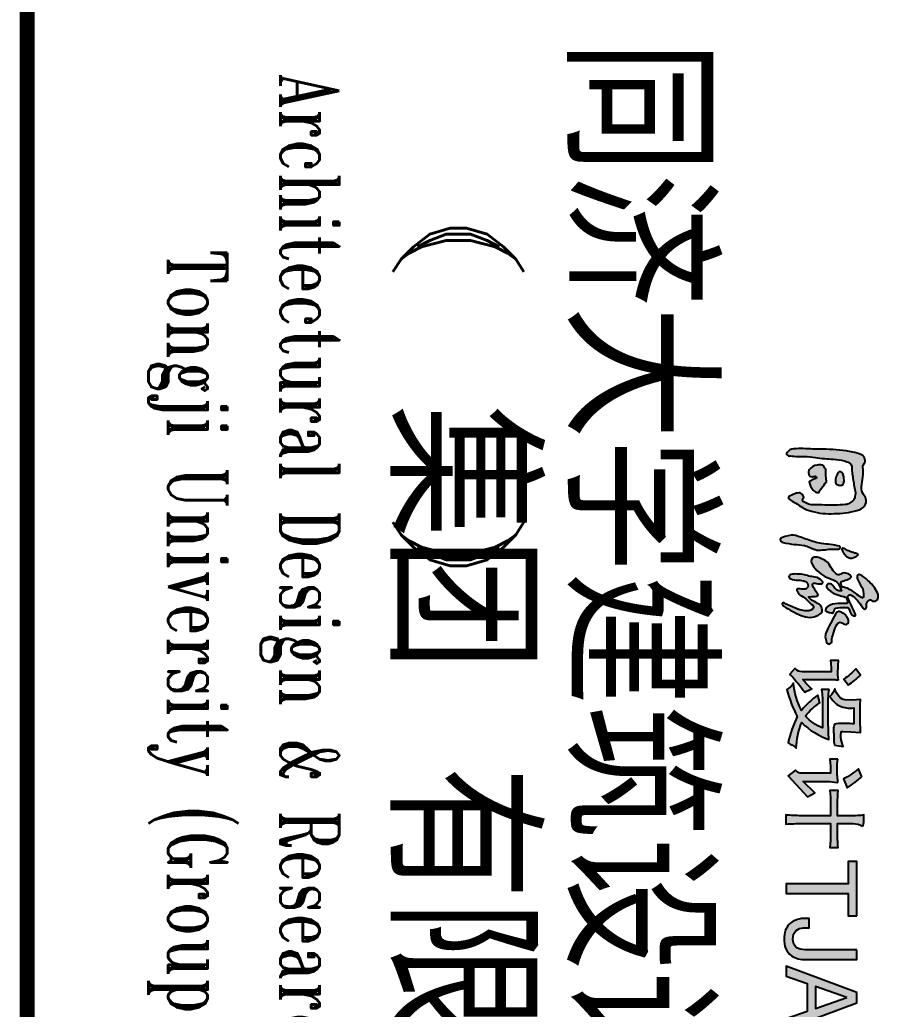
# Model space of a CAD drawing. Extents: x -395226 to -176901, y -140672 to 68263.
# Drawn here: x -326505 to -324757, y -138657 to -136641 of the extents above; entities that cross this region are included whole.
import ezdxf
from ezdxf.enums import TextEntityAlignment as Align

# ---------------------------------------------------------------- set-up
doc = ezdxf.new("R2010")
doc.units = 0
doc.header["$LTSCALE"] = 1000
doc.header["$MEASUREMENT"] = 0
doc.layers.get('0').update_dxf_attribs({"linetype": 'CONTINUOUS'})
doc.layers.add('图框', color=7, linetype='CONTINUOUS')
doc.styles.add('TKZ1_tjhts.shx', font='tjromant.shx', dxfattribs={"bigfont": 'tjhts.shx'})

# ---------------------------------------------------------------- blocks, each defined once
blk = doc.blocks.new('TJAD_TK_LOGO')
h = blk.add_hatch(color=256)
h.paths.add_polyline_path([(0.1087, -0.0549, 0.215782), (0.0955, -0.0527, 0.067417), (0.0878, -0.0572, -0.168397), (0.0723, -0.0608, -0.018722), (0.0557, -0.0587, 0.069135), (0.0371, -0.0584, -0.211583), (0.0322, -0.0571, 0.012327), (0.0271, -0.0542, 0.18165), (0.0227, -0.0546, 0.234564), (0.0145, -0.0607, 0.06939), (0.0092, -0.0773, 0.040114), (0.004, -0.1264, 0.00862), (0.0038, -0.1509, 0.034302), (0.0033, -0.1865, 0.240525), (0.0113, -0.1992, 0.151405), (0.014, -0.1995, 0.254247), (0.0165, -0.1924, 0.038225), (0.0174, -0.1663, -0.061608), (0.0194, -0.1463, 0.026815), (0.0223, -0.1127, -0.054652), (0.0257, -0.0929, -0.028262), (0.0289, -0.0835, -0.253686), (0.0385, -0.0789, 0.007206), (0.0489, -0.0782, -0.006599), (0.0729, -0.0746, 0.009999), (0.0841, -0.0723, -0.062381), (0.0934, -0.0735, -0.15567), (0.0993, -0.0771, -0.051163), (0.1052, -0.0853, -0.102101), (0.1065, -0.0911, -0.03095), (0.1072, -0.1291, 0.010088), (0.1069, -0.1503, -0.131285), (0.1038, -0.1627, -0.019629), (0.1006, -0.1683, -0.485137), (0.0962, -0.1696, 0.001583), (0.093, -0.1677, 0.165296), (0.0875, -0.1704, 0.24859), (0.0847, -0.1785, 0.066176), (0.0882, -0.1886, 0.038595), (0.0909, -0.1945, 0.378365), (0.0951, -0.1957, 0.077759), (0.1038, -0.1826, 0.016012), (0.1121, -0.17, 0.054651), (0.1183, -0.1552, 0.087206), (0.1231, -0.1116, 0.064902), (0.1173, -0.0684, 0.144064)])
h.paths.add_polyline_path([(0.0629, -0.0931), (0.0559, -0.0934), (0.0526, -0.0942), (0.0487, -0.0957), (0.0473, -0.0971), (0.0457, -0.0999, 0.333571), (0.0462, -0.1038, 0.045952), (0.0523, -0.1067, 0.064784), (0.0622, -0.1092, 0.210865), (0.0684, -0.1072, 0.127927), (0.0706, -0.102, 0.211886), (0.0696, -0.0958, 0.12013), (0.0674, -0.0941)], flags=17)
h.paths.add_polyline_path([(0.058, -0.146, -0.039434), (0.0609, -0.152, 0.054133), (0.0642, -0.1578, 0.123184), (0.0796, -0.1504, 0.140353), (0.0842, -0.1429, 0.284617), (0.0828, -0.1391, -0.012464), (0.0763, -0.135, 0.016141), (0.0639, -0.1258, -0.029736), (0.0406, -0.1269, -0.149024), (0.0367, -0.13, 0.190304), (0.0335, -0.134, 0.089845), (0.0332, -0.143, 0.171078), (0.0413, -0.1572, 0.249801), (0.0503, -0.1586, 0.378768), (0.055, -0.1529, 0.031236), (0.054, -0.1458), (0.0561, -0.1439)], flags=17)
h.paths.add_polyline_path([(0.1936, -0.0808, -0.130766), (0.1929, -0.0832, -0.049), (0.1889, -0.0904, 0.175351), (0.1867, -0.0955, 0.389375), (0.1886, -0.0971, 0.146359), (0.1966, -0.0935, 0.079034), (0.2024, -0.0886, 0.101244), (0.205, -0.0836, 0.132531), (0.2051, -0.0769, 0.067751), (0.2031, -0.0722, 0.050259), (0.1996, -0.0676, 0.454265), (0.198, -0.0678, 0.06765), (0.196, -0.0731, 0.007561)])
h.paths.add_polyline_path([(0.189, -0.104, 0.313541), (0.1862, -0.1002, 0.335576), (0.1832, -0.1018, 0.015792), (0.1784, -0.1349, -0.057755), (0.1712, -0.1608, 0.000363), (0.1628, -0.1859, 0.094511), (0.1671, -0.2072, 0.230423), (0.1705, -0.2113, 0.369117), (0.1764, -0.2058, 0.039319), (0.18, -0.1854, -0.109188), (0.1887, -0.1489, 0.00425), (0.1908, -0.1434, 0.032369), (0.1887, -0.118, -0.025515)])
h.paths.add_polyline_path([(0.251, -0.0452, 0.093827), (0.2363, -0.0633, 0.302072), (0.2373, -0.0679, 0.296548), (0.2444, -0.0681, 0.04254), (0.259, -0.0604, -0.129019), (0.2753, -0.0571, -0.117204), (0.2785, -0.0581, -0.328405), (0.2786, -0.0608, -0.051459), (0.2703, -0.0723, 0.085646), (0.2604, -0.09, 0.031903), (0.2597, -0.0932, -0.315533), (0.2562, -0.0979, -0.134544), (0.2509, -0.099, -0.408117), (0.2479, -0.0961, 0.035639), (0.2445, -0.0851, 0.084333), (0.2416, -0.0806, 0.358627), (0.239, -0.0802, 0.227473), (0.2329, -0.092, 0.148882), (0.235, -0.0994, -0.254787), (0.2358, -0.1059, -0.110418), (0.229, -0.1131, -0.032156), (0.2173, -0.1207, 0.122106), (0.2102, -0.1279, 0.074479), (0.2035, -0.1443, 0.233421), (0.2058, -0.152, 0.316166), (0.2167, -0.1523, 0.122903), (0.2315, -0.1397, 0.056501), (0.2413, -0.1246, -0.025506), (0.2474, -0.11, -0.174643), (0.2597, -0.1006, 0.004602), (0.2657, -0.0979, -0.251477), (0.2643, -0.107, -0.130218), (0.2586, -0.1116, 0.16089), (0.2539, -0.1165, 0.172735), (0.253, -0.123, 0.448793), (0.2607, -0.1246, 0.141971), (0.272, -0.1086, 0.057248), (0.2765, -0.0945, -0.334885), (0.2836, -0.0873, -0.076773), (0.2877, -0.0871, -0.545841), (0.2894, -0.0894, -0.008092), (0.2895, -0.1045, 0.139136), (0.2949, -0.1235, 0.144746), (0.301, -0.1277, 0.355116), (0.3041, -0.1263, 0.046986), (0.3064, -0.118, 0.052614), (0.3072, -0.1148, 0.237681), (0.3057, -0.1128, 0.025436), (0.3015, -0.1114, -0.354836), (0.298, -0.1075, -0.049448), (0.2968, -0.0935, -0.035628), (0.2969, -0.0883, -0.387964), (0.3001, -0.084, -0.009611), (0.3071, -0.0814, 0.187317), (0.3113, -0.0778, 0.232403), (0.3115, -0.0721, 0.143525), (0.3105, -0.0719, 0.022411), (0.2879, -0.0821, -0.00319), (0.2795, -0.086, -0.206179), (0.276, -0.0863, -0.165764), (0.2735, -0.0838, -0.217969), (0.274, -0.0802, -0.110096), (0.2841, -0.0684, -0.031862), (0.2964, -0.0594, 0.078929), (0.2994, -0.0567, 0.264707), (0.2996, -0.0548, 0.034215), (0.298, -0.0525, 0.174735), (0.2957, -0.0516, 0.001752), (0.2917, -0.0518, -0.177458), (0.2867, -0.0505, -0.140307), (0.2831, -0.0469, -0.275752), (0.2842, -0.0412, 0.167681), (0.2852, -0.035, 0.301407), (0.2787, -0.0302, 0.08311), (0.273, -0.0304, 0.130737)])
h.paths.add_polyline_path([(0.3265, -0.1185, 0.027579), (0.3434, -0.1267, 0.154526), (0.3537, -0.1275, 0.082415), (0.3631, -0.1246, 0.312986), (0.3634, -0.1187, 0.221824), (0.3602, -0.1161, 0.031656), (0.355, -0.1158, -0.00721), (0.3422, -0.1122, -0.071904), (0.3274, -0.106, -0.267193), (0.324, -0.1005, -0.023267), (0.3278, -0.0922, 0.395574), (0.3247, -0.0851, 0.188464), (0.3166, -0.0869, 0.051998), (0.3107, -0.0902, 0.108508), (0.3062, -0.0972, 0.200123), (0.3045, -0.1041, 0.191616), (0.3078, -0.1086, -0.01282)])
h.paths.add_polyline_path([(0.3061, -0.1345, 0.188222), (0.2987, -0.1344, 0.20573), (0.2909, -0.1393, 0.018376), (0.2852, -0.1492, -0.117409), (0.2773, -0.1592, -0.060927), (0.2765, -0.1465, 0.215117), (0.2745, -0.1419, 0.470033), (0.2699, -0.1433, -0.045545), (0.2616, -0.1486, -0.074224), (0.2553, -0.1514, -0.568137), (0.252, -0.1485, -0.07678), (0.2526, -0.1441, 0.100197), (0.2529, -0.1346, 0.387299), (0.2502, -0.1327, 0.118665), (0.2478, -0.1338, 0.185429), (0.2406, -0.1469, -0.018374), (0.2387, -0.1583, 0.026924), (0.2355, -0.1694, -0.013447), (0.2349, -0.18, 0.097057), (0.2361, -0.1921, 0.277047), (0.2398, -0.1951, 0.192921), (0.2429, -0.1932, 0.125735), (0.2464, -0.1796, -0.084178), (0.2486, -0.1648, -0.292454), (0.2566, -0.1598, -0.427415), (0.2627, -0.1662, -0.039723), (0.2621, -0.1773, 0.744354), (0.2674, -0.1794, 0.173973), (0.2753, -0.1721, -0.079593), (0.2831, -0.1615, 0.037997), (0.2923, -0.1518, -0.536451), (0.3002, -0.1519, -0.220641), (0.3027, -0.1657, -0.033334), (0.3, -0.1785, -0.02197), (0.2922, -0.1962, -0.036413), (0.288, -0.2042, 0.059035), (0.2879, -0.2046, 0.221247), (0.2894, -0.2077, 0.229092), (0.2907, -0.2079, 0.104052), (0.2938, -0.2056, 0.039622), (0.3034, -0.1893, 0.031663), (0.3116, -0.1728, 0.083922), (0.3151, -0.1559, 0.095464), (0.3114, -0.1418, 0.118136)])
h.paths.add_polyline_path([(0.4291, -0.0935), (0.4405, -0.0853, 0.028783), (0.4221, -0.0627), (0.4102, -0.0715, -0.06685)])
h.paths.add_polyline_path([(0.4215, -0.1047), (0.4022, -0.1042), (0.3969, -0.1036), (0.3948, -0.1036), (0.3948, -0.1181), (0.4007, -0.1176), (0.4092, -0.1169), (0.4158, -0.1168), (0.4158, -0.1709, -0.223037), (0.4102, -0.1829, -0.003297), (0.4095, -0.1842), (0.42, -0.1936, 0.201777), (0.4221, -0.1917, -0.033526), (0.4536, -0.1659, -0.02738), (0.4473, -0.1527, -0.067274), (0.4298, -0.1697, -0.004515), (0.43, -0.112, -0.051491), (0.4312, -0.1036)])
h.paths.add_polyline_path([(0.4681, -0.0776), (0.4676, -0.0915, -0.202539), (0.4614, -0.1024, -0.066868), (0.4473, -0.1105, -0.101276), (0.4613, -0.1193, 0.145344), (0.4788, -0.1017, 0.140249), (0.4824, -0.0753, -0.003162), (0.5118, -0.0753, -0.016144), (0.5113, -0.0906, 0.052901), (0.5122, -0.1087, 0.214665), (0.5146, -0.1118, 0.093296), (0.5153, -0.1118, 0.137117), (0.5238, -0.1126, 0.000424), (0.5373, -0.1123, 0.022294), (0.5517, -0.1112), (0.5538, -0.0948), (0.5502, -0.0961), (0.5458, -0.0974), (0.5419, -0.0985), (0.5363, -0.0994), (0.5323, -0.0995), (0.5266, -0.0985), (0.5261, -0.0963), (0.5266, -0.0805), (0.5279, -0.0627), (0.5208, -0.0631), (0.5109, -0.0633), (0.4981, -0.0633), (0.4859, -0.0633), (0.4771, -0.0632), (0.4669, -0.0627)])
h.paths.add_polyline_path([(0.5056, -0.1225, -0.002263), (0.4652, -0.1224, -0.028919), (0.4487, -0.1207), (0.4487, -0.1351), (0.4568, -0.134), (0.467, -0.1332, -0.001197), (0.5012, -0.1332, 0.000411), (0.5195, -0.1332, -0.117897), (0.4977, -0.1647, -0.081518), (0.4732, -0.1382), (0.4592, -0.142, 0.067412), (0.4873, -0.1722, -0.099344), (0.4368, -0.1867, -0.117302), (0.4487, -0.1993, 0.051291), (0.4985, -0.1798, 0.052048), (0.5475, -0.1968, -0.102524), (0.5573, -0.1817, -0.086164), (0.5097, -0.1716, 0.112398), (0.5412, -0.1212, -0.018709)])
h.paths.add_polyline_path([(0.6036, -0.1181), (0.6036, -0.1747, -0.094232), (0.598, -0.1829), (0.6085, -0.1968), (0.647, -0.1609), (0.64, -0.147), (0.619, -0.1691), (0.619, -0.1241, -0.058001), (0.6207, -0.1057, 0.319569), (0.6199, -0.1049, 0.045142), (0.6064, -0.1062, 0.020451), (0.5944, -0.1061, -0.034776), (0.5777, -0.1049), (0.5777, -0.1193, -0.030546)])
h.paths.add_polyline_path([(0.6099, -0.0601), (0.5952, -0.0664, -0.049542), (0.6141, -0.0941), (0.6302, -0.0872, 0.030356)])
h.paths.add_polyline_path([(0.6595, -0.1054, -0.019379), (0.6351, -0.1042), (0.6351, -0.1193, -0.02608), (0.6603, -0.1181), (0.682, -0.1181), (0.682, -0.1729, -0.021278), (0.6806, -0.2012), (0.6974, -0.2012, -0.017067), (0.6967, -0.1716), (0.6967, -0.1181), (0.7148, -0.1181, -0.024313), (0.7409, -0.1193), (0.7409, -0.1042, -0.018656), (0.7103, -0.1055), (0.6967, -0.1055), (0.6967, -0.0765, -0.143011), (0.7016, -0.0589, 0.162811), (0.697, -0.0572, 0.035376), (0.6847, -0.0564, 0.004148), (0.6806, -0.0564, -0.046173), (0.6819, -0.0675, -0.00345), (0.682, -0.1055, -0.001359)])
h.paths.add_polyline_path([(0.7665, -0.0695), (0.7665, -0.0854), (0.8078, -0.0854), (0.8078, -0.2004), (0.8257, -0.2004), (0.8257, -0.0854), (0.867, -0.0854), (0.867, -0.0695)])
h.paths.add_polyline_path([(0.9301, -0.1569, -0.040499), (0.9291, -0.1744, -0.3078), (0.915, -0.1875, -0.189438), (0.8973, -0.1845, -0.186489), (0.89, -0.1721, -0.07743), (0.8894, -0.158), (0.8723, -0.158, 0.198241), (0.8816, -0.1938, 0.214326), (0.9098, -0.2039, 0.249549), (0.9415, -0.1907, 0.135294), (0.948, -0.1641), (0.948, -0.0695), (0.9301, -0.0695)])
h.paths.add_polyline_path([(1.0285, -0.0695), (1.0088, -0.0695), (0.9602, -0.2004), (0.9786, -0.2004), (0.9926, -0.1613), (1.0441, -0.1613), (1.0579, -0.2004), (1.0772, -0.2004)])
h.paths.add_polyline_path([(1.0186, -0.0882), (1.0389, -0.146), (0.9981, -0.146)], flags=16)
h.paths.add_polyline_path([(1.0908, -0.0695), (1.0908, -0.2004), (1.1399, -0.2004, 0.229129), (1.182, -0.1827, 0.179316), (1.1971, -0.1343, 0.181564), (1.1826, -0.0858, 0.220204), (1.1406, -0.0695)])
h.paths.add_polyline_path([(1.1086, -0.0846), (1.1391, -0.0846, -0.337188), (1.1746, -0.1078, -0.124189), (1.1773, -0.1517, -0.40123), (1.1391, -0.1844), (1.1086, -0.1844)], flags=16)
for points in [[(0.273, -0.0304, 0.130737), (0.251, -0.0452, 0.088699), (0.2369, -0.0622, 0.387064), (0.2373, -0.0679, 0.296548), (0.2444, -0.0681, 0.04254), (0.259, -0.0604, -0.129019), (0.2753, -0.0571, -0.117204), (0.2785, -0.0581, -0.328405), (0.2786, -0.0608, -0.051459), (0.2703, -0.0723, 0.085646), (0.2604, -0.09, 0.042347), (0.2595, -0.0943, -0.257362), (0.2562, -0.0979, -0.134544), (0.2509, -0.099, -0.408117), (0.2479, -0.0961, 0.033303), (0.2447, -0.0858, 0.096312), (0.2416, -0.0806, 0.428215), (0.2386, -0.0805, 0.197066), (0.233, -0.0907, 0.173607), (0.235, -0.0994, -0.254787), (0.2358, -0.1059, -0.110418), (0.229, -0.1131, -0.032156), (0.2173, -0.1207, 0.123756), (0.2101, -0.1281, 0.067355), (0.2039, -0.1428, 0.278531), (0.2058, -0.152, 0.316166), (0.2167, -0.1523, 0.122903), (0.2315, -0.1397, 0.056501), (0.2413, -0.1246, -0.025506), (0.2474, -0.11, -0.174643), (0.2597, -0.1006, 0.004602), (0.2657, -0.0979, -0.251477), (0.2643, -0.107, -0.130218), (0.2586, -0.1116, 0.16089), (0.2539, -0.1165, 0.172735), (0.253, -0.123, 0.448793), (0.2607, -0.1246, 0.141971), (0.272, -0.1086, 0.060529), (0.2766, -0.0936, -0.306995), (0.2836, -0.0873, -0.076773), (0.2877, -0.0871, -0.332365), (0.2894, -0.0882, -0.00874), (0.2895, -0.1045, 0.139136), (0.2949, -0.1235, 0.144746), (0.301, -0.1277, 0.411443), (0.3043, -0.1258, 0.044065), (0.3064, -0.118, 0.052614), (0.3072, -0.1148, 0.288852), (0.3052, -0.1126, 0.027434), (0.3007, -0.1112, -0.22073), (0.2982, -0.1087, -0.053716), (0.2968, -0.0935, -0.048058), (0.2971, -0.0866, -0.264203), (0.3001, -0.084, -0.009366), (0.3069, -0.0815, 0.189138), (0.3112, -0.0779, 0.23794), (0.3115, -0.0721, 0.298753), (0.3095, -0.0723, 0.021447), (0.2879, -0.0821, -0.00319), (0.2795, -0.086, -0.206179), (0.276, -0.0863, -0.165764), (0.2735, -0.0838, -0.217969), (0.274, -0.0802, -0.110096), (0.2841, -0.0684, -0.031862), (0.2964, -0.0594, 0.078929), (0.2994, -0.0567, 0.347861), (0.2993, -0.0542, 0.026782), (0.298, -0.0525, 0.206765), (0.2952, -0.0516, 0.001894), (0.291, -0.0518, -0.151169), (0.2867, -0.0505, -0.140307), (0.2831, -0.0469, -0.275752), (0.2842, -0.0412, 0.167681), (0.2852, -0.035, 0.301407), (0.2787, -0.0302, 0.08311)], [(0.0841, -0.0723, -0.064608), (0.0938, -0.0736, -0.148081), (0.0993, -0.0771, -0.051163), (0.1052, -0.0853, -0.102101), (0.1065, -0.0911, -0.03095), (0.1072, -0.1291, 0.010316), (0.1069, -0.1508, -0.114991), (0.1044, -0.1617, -0.026322), (0.0999, -0.1693, -0.36855), (0.0962, -0.1696, 0.001583), (0.093, -0.1677, 0.165296), (0.0875, -0.1704, 0.284311), (0.085, -0.1796, 0.058684), (0.0882, -0.1886, 0.035482), (0.0906, -0.194, 0.42388), (0.0951, -0.1957, 0.077759), (0.1038, -0.1826, 0.016012), (0.1121, -0.17, 0.060529), (0.1188, -0.1536, 0.083781), (0.1231, -0.1116, 0.063229), (0.1176, -0.0695, 0.154163), (0.1087, -0.0549, 0.215782), (0.0955, -0.0527, 0.067417), (0.0878, -0.0572, -0.15511), (0.0736, -0.0609, -0.020128), (0.0557, -0.0587, 0.069135), (0.0371, -0.0584, -0.152007), (0.0334, -0.0579, 0.015393), (0.0271, -0.0542, 0.18165), (0.0227, -0.0546, 0.24442), (0.0143, -0.0611, 0.067673), (0.0092, -0.0773, 0.040114), (0.004, -0.1264, 0.00862), (0.0038, -0.1509, 0.034302), (0.0033, -0.1865, 0.219688), (0.0102, -0.1985, 0.224662), (0.014, -0.1995, 0.254247), (0.0165, -0.1924, 0.038225), (0.0174, -0.1663, -0.061608), (0.0194, -0.1463, 0.026815), (0.0223, -0.1127, -0.054652), (0.0257, -0.0929, -0.028262), (0.0289, -0.0835, -0.253686), (0.0385, -0.0789, 0.007206), (0.0489, -0.0782, -0.006599), (0.0729, -0.0746, 0.009999)], [(0.5517, -0.1112), (0.5538, -0.0948), (0.5502, -0.0961), (0.5458, -0.0974), (0.5419, -0.0985), (0.5363, -0.0994), (0.5323, -0.0995), (0.5283, -0.0988), (0.5265, -0.0979), (0.5263, -0.0971), (0.5261, -0.0954), (0.5266, -0.0805), (0.5279, -0.0627), (0.5208, -0.0631), (0.5109, -0.0633), (0.4981, -0.0633), (0.4859, -0.0633), (0.4771, -0.0632), (0.4669, -0.0627), (0.4681, -0.0776), (0.4676, -0.0915, -0.202539), (0.4614, -0.1024, -0.066868), (0.4473, -0.1105, -0.101276), (0.4613, -0.1193, 0.145344), (0.4788, -0.1017, 0.140249), (0.4824, -0.0753, -0.003162), (0.5118, -0.0753), (0.5118, -0.0753, -0.016144), (0.5113, -0.0906, 0.050777), (0.5121, -0.108, 0.255064), (0.5146, -0.1118, 0.093296), (0.5153, -0.1118, 0.137117), (0.5238, -0.1126, 0.000424), (0.5373, -0.1123, 0.022294)], [(0.9301, -0.0695), (0.9301, -0.1569, -0.040499), (0.9291, -0.1744, -0.3078), (0.915, -0.1875, -0.189438), (0.8973, -0.1845, -0.186489), (0.89, -0.1721, -0.07743), (0.8894, -0.158), (0.8723, -0.158, 0.198241), (0.8816, -0.1938, 0.214326), (0.9098, -0.2039, 0.249549), (0.9415, -0.1907, 0.135294), (0.948, -0.1641), (0.948, -0.0695)], [(0.5777, -0.1049), (0.5777, -0.1193, -0.030546), (0.6036, -0.1181), (0.6036, -0.1747, -0.094232), (0.598, -0.1829), (0.6085, -0.1968), (0.647, -0.1609), (0.64, -0.147), (0.619, -0.1691), (0.619, -0.1241, -0.055814), (0.6205, -0.1063, 0.652499), (0.6196, -0.1049, 0.044194), (0.6064, -0.1062, 0.020451), (0.5944, -0.1061, -0.034776)]]:
    blk.add_lwpolyline(points, format="xyb", close=True)
for points in [[(0.1979, -0.068, 0.064778), (0.196, -0.0731, 0.007561), (0.1936, -0.0808, -0.130766), (0.1929, -0.0832, -0.049), (0.1889, -0.0904, 0.145283), (0.1868, -0.0946, 0.551757), (0.1886, -0.0971, 0.146359), (0.1966, -0.0935, 0.079034), (0.2024, -0.0886, 0.101244), (0.205, -0.0836, 0.132531), (0.2051, -0.0769, 0.09128), (0.2022, -0.0707, 0.033188), (0.1998, -0.0677, 0.58845), (0.1979, -0.068, 1.283189)], [(0.4405, -0.0853, 0.028783), (0.4221, -0.0627), (0.4102, -0.0715, -0.06685), (0.4291, -0.0935), (0.4405, -0.0853)], [(0.6099, -0.0601), (0.5952, -0.0664, -0.049542), (0.6141, -0.0941), (0.6302, -0.0872, 0.030356), (0.6099, -0.0601, -0.367543)], [(0.7016, -0.0589, 0.162811), (0.697, -0.0572, 0.035376), (0.6847, -0.0564, 0.004148), (0.6806, -0.0564, -0.046173), (0.6819, -0.0675, -0.00345), (0.682, -0.1055, -0.001359), (0.6595, -0.1054, -0.019379), (0.6351, -0.1042), (0.6351, -0.1193, -0.02608), (0.6603, -0.1181), (0.682, -0.1181), (0.682, -0.1729, -0.021278), (0.6806, -0.2012), (0.6974, -0.2012, -0.017067), (0.6967, -0.1716), (0.6967, -0.1181), (0.7151, -0.1181, -0.024106), (0.7409, -0.1193), (0.7409, -0.1042, -0.018656), (0.7103, -0.1055), (0.6967, -0.1055), (0.6967, -0.0765, -0.143011), (0.7016, -0.0589, -0.556347)], [(0.324, -0.1005, -0.023267), (0.3278, -0.0922, 0.395574), (0.3247, -0.0851, 0.188464), (0.3166, -0.0869, 0.051998), (0.3107, -0.0902, 0.108508), (0.3062, -0.0972, 0.200123), (0.3045, -0.1041, 0.239968), (0.3091, -0.1093, -0.011966), (0.3265, -0.1185, 0.026796), (0.3429, -0.1265, 0.16248), (0.3537, -0.1275, 0.082415), (0.3631, -0.1246, 0.312986), (0.3634, -0.1187, 0.221824), (0.3602, -0.1161, 0.031656), (0.355, -0.1158, -0.00721), (0.3422, -0.1122, -0.071904), (0.3274, -0.106, -0.267193), (0.324, -0.1005, -1.034673)], [(0.0674, -0.0941), (0.0629, -0.0931), (0.0559, -0.0934), (0.0526, -0.0942), (0.0487, -0.0957), (0.0473, -0.0971), (0.0457, -0.0999), (0.0457, -0.0999, 0.333571), (0.0462, -0.1038, 0.045952), (0.0523, -0.1067, 0.064784), (0.0622, -0.1092, 0.210865), (0.0684, -0.1072, 0.127927), (0.0706, -0.102, 0.211886), (0.0696, -0.0958, 0.12013), (0.0674, -0.0941, 0.205248)], [(0.1832, -0.1018, 0.015792), (0.1784, -0.1349, -0.057755), (0.1712, -0.1608, 0.000363), (0.1628, -0.1859, 0.094511), (0.1671, -0.2072, 0.230423), (0.1705, -0.2113, 0.369117), (0.1764, -0.2058, 0.039319), (0.18, -0.1854, -0.109188), (0.1887, -0.1489, 0.00425), (0.1908, -0.1434, 0.032369), (0.1887, -0.118, -0.024093), (0.189, -0.1048, 0.365167), (0.1862, -0.1002, 0.335576), (0.1832, -0.1018, -4.82272)], [(0.4312, -0.1036), (0.4215, -0.1047), (0.4022, -0.1042), (0.3969, -0.1036), (0.3948, -0.1036), (0.3948, -0.1036), (0.3948, -0.1181), (0.4007, -0.1176), (0.4092, -0.1169), (0.4158, -0.1168), (0.4158, -0.171, -0.221898), (0.4102, -0.1829, -0.003297), (0.4095, -0.1842), (0.42, -0.1936, 0.201777), (0.4221, -0.1917, -0.033526), (0.4536, -0.1659, -0.02738), (0.4473, -0.1527, -0.067274), (0.4298, -0.1697, -0.004515), (0.43, -0.112, -0.051491), (0.4312, -0.1036, 1.276431)], [(0.0406, -0.1269), (0.0406, -0.1269, -0.149024), (0.0367, -0.13, 0.190304), (0.0335, -0.134, 0.089845), (0.0332, -0.143, 0.171078), (0.0413, -0.1572, 0.249801), (0.0503, -0.1586, 0.403637), (0.0549, -0.1524, 0.029133), (0.054, -0.1458), (0.0561, -0.1439), (0.058, -0.146, -0.039434), (0.0609, -0.152, 0.054133), (0.0642, -0.1578, 0.123184), (0.0796, -0.1504, 0.129726), (0.084, -0.1436, 0.403849), (0.0819, -0.1386, -0.010847), (0.0763, -0.135, 0.016141), (0.0639, -0.1258, -0.029736), (0.0406, -0.1269, 49.864195)], [(0.4487, -0.1206), (0.4487, -0.1351), (0.4568, -0.134), (0.467, -0.1332, -0.001197), (0.5012, -0.1332, 0.000411), (0.5195, -0.1332, -0.117897), (0.4977, -0.1647, -0.081518), (0.4732, -0.1382), (0.4592, -0.142, 0.067412), (0.4873, -0.1722, -0.099344), (0.4368, -0.1867, -0.117302), (0.4487, -0.1993, 0.051291), (0.4985, -0.1798, 0.052048), (0.5475, -0.1968, -0.102524), (0.5573, -0.1817, -0.086164), (0.5097, -0.1716, 0.112398), (0.5412, -0.1212, -0.018709), (0.5056, -0.1225, -0.002263), (0.4652, -0.1224, -0.029288), (0.4485, -0.1206, -12.247816)], [(0.2478, -0.1338, 0.185682), (0.2406, -0.1469, -0.018341), (0.2387, -0.1583, 0.026924), (0.2355, -0.1694, -0.013447), (0.2349, -0.18, 0.093363), (0.236, -0.1917, 0.304335), (0.2398, -0.1951, 0.291554), (0.2438, -0.1916, 0.117574), (0.2464, -0.1787, -0.079063), (0.2486, -0.1648, -0.300592), (0.2569, -0.1598, -0.368552), (0.2626, -0.1652, -0.043209), (0.2621, -0.1773, 0.744354), (0.2674, -0.1794, 0.177438), (0.2754, -0.1719, -0.078291), (0.2831, -0.1615, 0.039946), (0.2927, -0.1512, -0.451499), (0.2998, -0.1514, -0.230308), (0.3027, -0.1657, -0.033334), (0.3, -0.1785, -0.02197), (0.2922, -0.1962, -0.034481), (0.2883, -0.2038, 0.327695), (0.2882, -0.2061, 0.128468), (0.2894, -0.2077, 0.229092), (0.2907, -0.2079, 0.151567), (0.2948, -0.2041, 0.035943), (0.3034, -0.1893, 0.031663), (0.3116, -0.1728, 0.083922), (0.3151, -0.1559, 0.095464), (0.3114, -0.1418, 0.118136), (0.3061, -0.1345, 0.188222), (0.2987, -0.1344, 0.20573), (0.2909, -0.1393, 0.021251), (0.2844, -0.1508, -0.101043), (0.2773, -0.1592, -0.060927), (0.2765, -0.1465, 0.215117), (0.2745, -0.1419, 0.470033), (0.2699, -0.1433, -0.045545), (0.2616, -0.1486, -0.074224), (0.2553, -0.1514, -0.417651), (0.2521, -0.1497, -0.097649), (0.2526, -0.1441, 0.097114), (0.253, -0.1349, 0.421439), (0.2502, -0.1327, 0.118665), (0.2478, -0.1338, 0.480434)]]:
    blk.add_lwpolyline(points, format="xyb")
for points in [[(0.867, -0.0695), (0.7665, -0.0695), (0.7665, -0.0854), (0.8078, -0.0854), (0.8078, -0.2004), (0.8257, -0.2004), (0.8257, -0.0854), (0.867, -0.0854)], [(1.0088, -0.0695), (0.9602, -0.2004), (0.9786, -0.2004), (0.9926, -0.1613), (1.0441, -0.1613), (1.0579, -0.2004), (1.0772, -0.2004), (1.0285, -0.0695)], [(1.0186, -0.0882), (0.9981, -0.146), (1.0389, -0.146)]]:
    blk.add_lwpolyline(points, close=True)
at = {"style": 'TKZ1_tjhts.shx', "width": 0.7}
for s, p in [('Architectural Design & Research Institute of', (0.6, -1.0814)), ('Tongji University (Group) Co.,Ltd.', (0.6, -1.2887))]:
    blk.add_text(s, height=0.108983, dxfattribs=at).set_placement(p, align=Align.MIDDLE_CENTER)
at = {"layer": '图框', "style": 'TKZ1_tjhts.shx'}
for s, height, p in [('同济大学建筑设计研究院', 0.258835, (0.6, -0.4754)), (' 集团 有限公司', 0.25884, (0.6594, -0.8031))]:
    blk.add_text(s, height=height, dxfattribs=at).set_placement(p, align=Align.MIDDLE_CENTER)
at = {"layer": '图框', "style": 'TKZ1_tjhts.shx', "width": 1.7}
blk.add_text('(  )', height=0.15893, dxfattribs=at).set_placement((-0.44, -0.8747))
blk = doc.blocks.new('TJAD_TK_A0')
at = {"layer": '图框', "const_width": 0.6}
blk.add_lwpolyline([(2072, -127.703), (2152, -127.703)], dxfattribs=at)
at = {"color": 1, "xscale": 22.02171320475958, "yscale": 22.02171320475958, "zscale": 22.02171320475958}
blk.add_blockref('TJAD_TK_LOGO', (2098.787, -92.377), dxfattribs=at)

msp = doc.modelspace()

# ---------------------------------------------------------------- block references
at = {"layer": '图框', "xscale": 50, "yscale": 50, "zscale": 50, "rotation": 270}
msp.add_blockref('TJAD_TK_A0', (-320104.8, -32572.1), dxfattribs=at)

doc.saveas('drawing.dxf')
